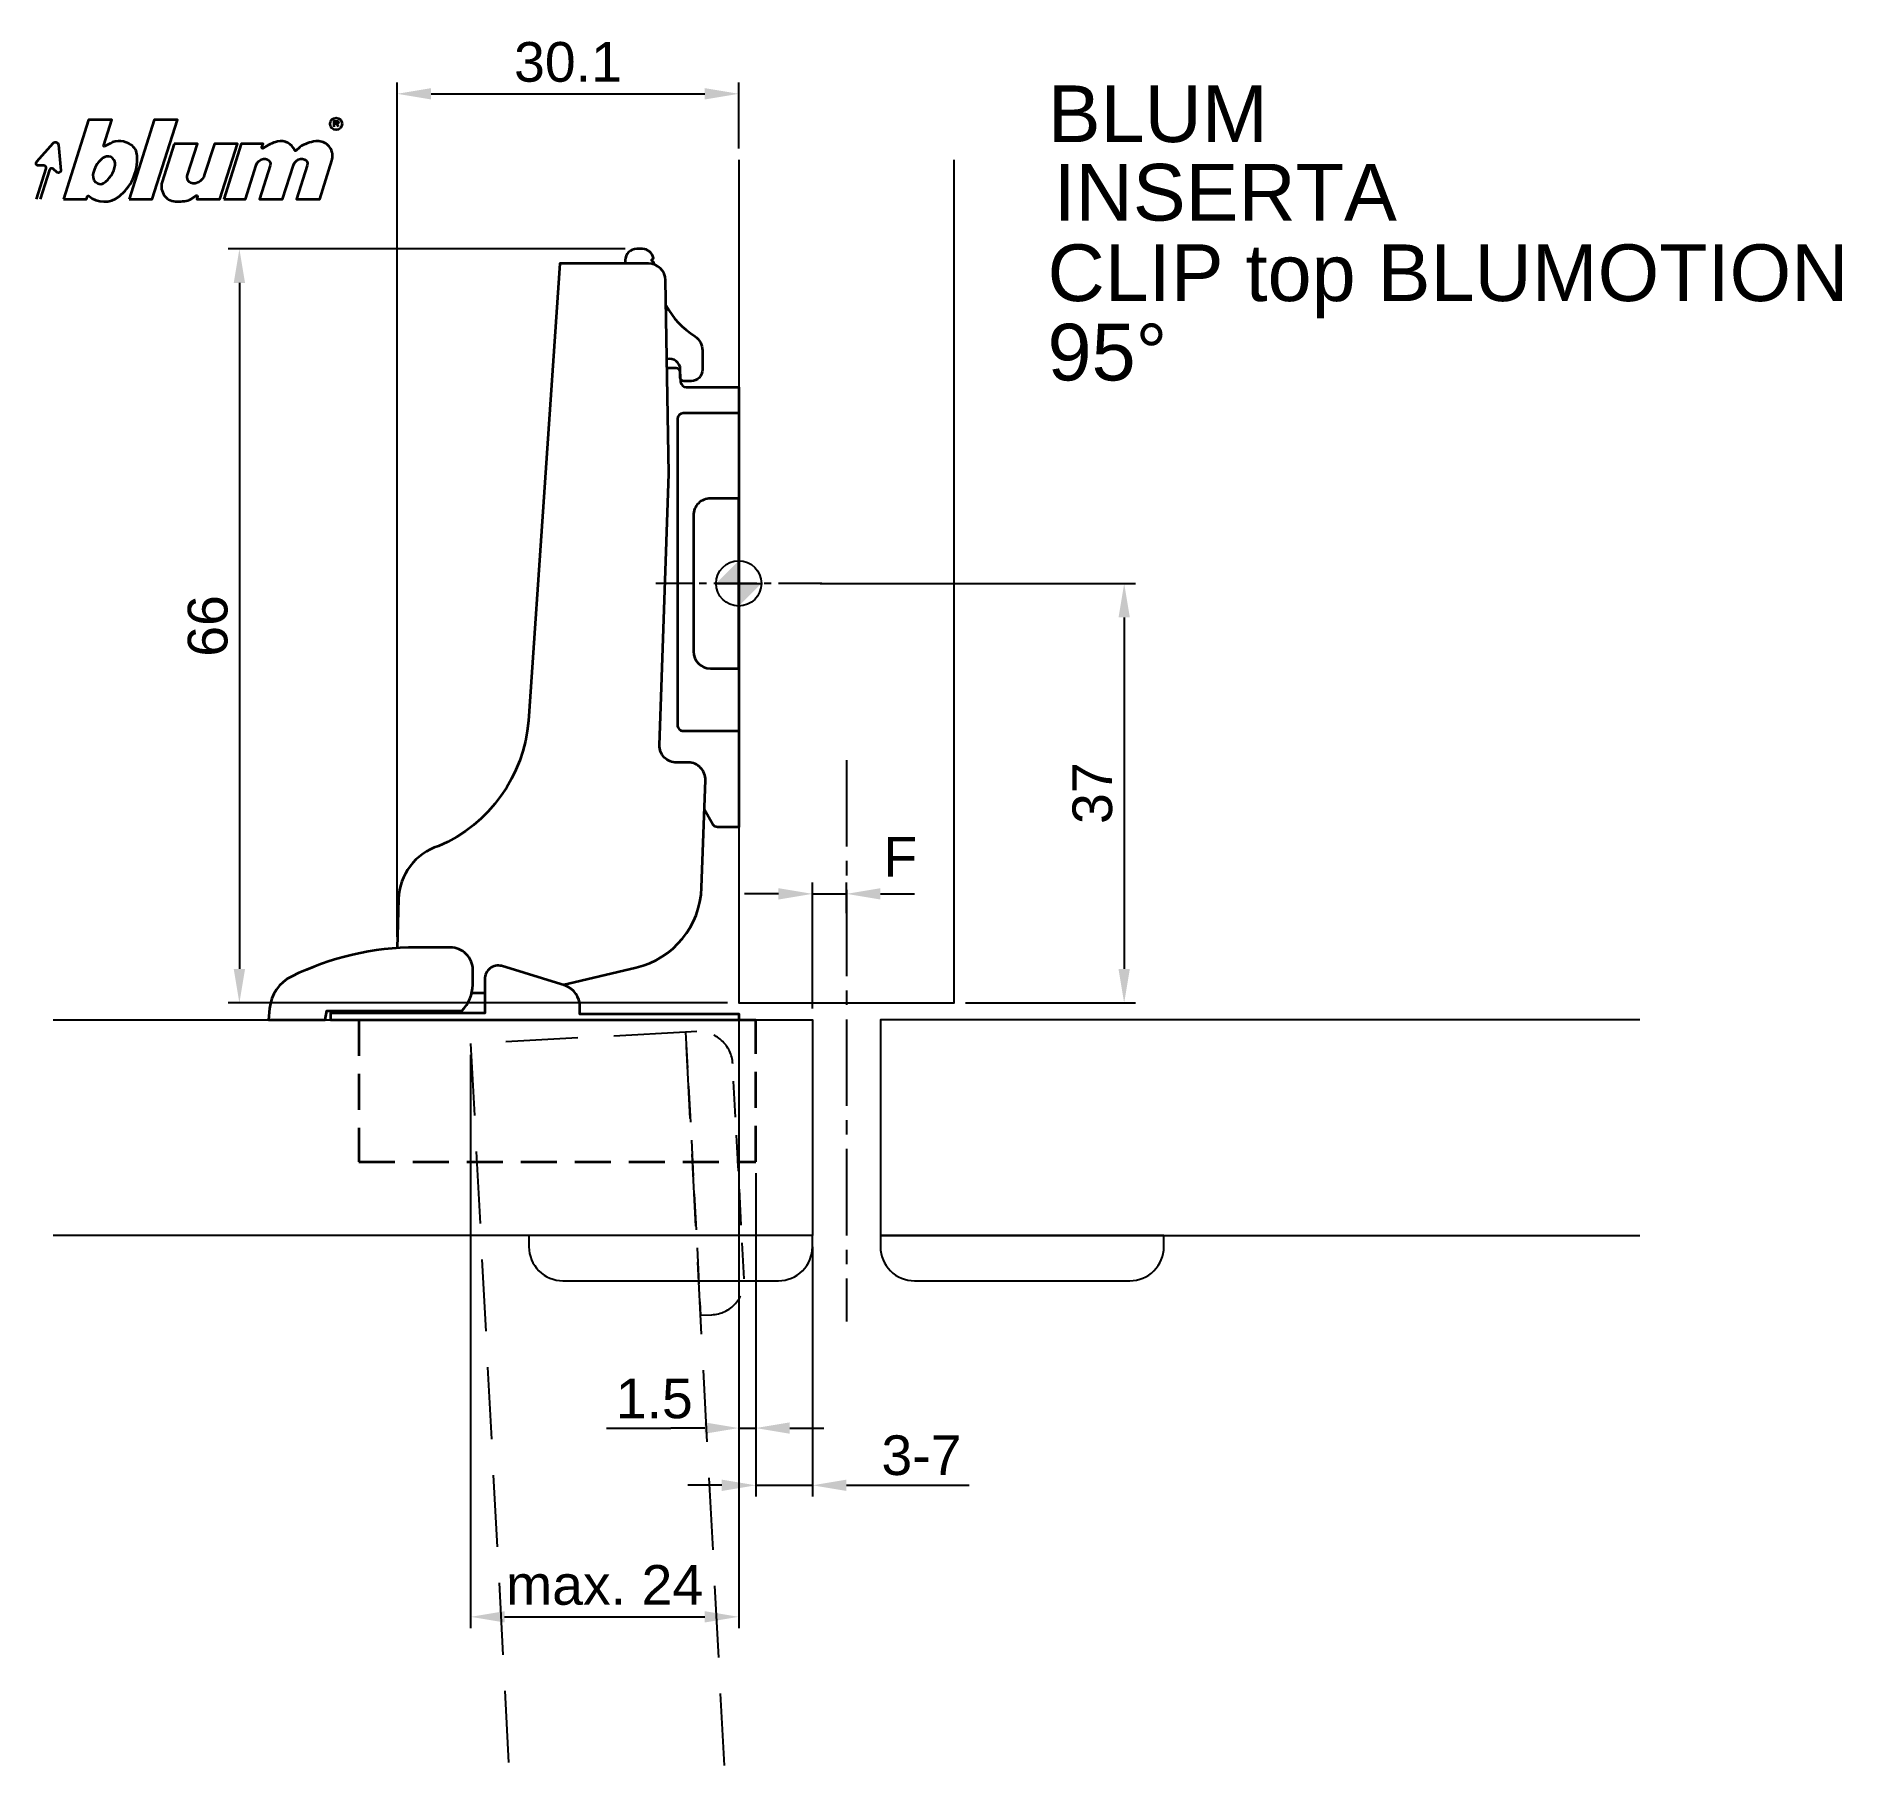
# Model space of a CAD drawing. Extents: x -62 to 97, y -105 to 48.
import ezdxf

# ---------------------------------------------------------------- set-up
doc = ezdxf.new("R2010")
doc.units = 0
doc.header["$PDMODE"] = 35
doc.header["$PDSIZE"] = 5
for name, pattern in [('MITTE2', [28.575, 19.05, -3.175, 3.175, -3.175]), ('VERDECKT', [9.525, 6.35, -3.175]), ('VERDECKT2', [4.7625, 3.175, -1.5875])]:
    doc.linetypes.add(name, pattern=pattern)
doc.layers.get('0').update_dxf_attribs({"color": 30, "linetype": 'CONTINUOUS'})
doc.layers.get('Defpoints').update_dxf_attribs({"linetype": 'CONTINUOUS'})
doc.layers.add('1', color=2, linetype='CONTINUOUS')
doc.layers.add('5', color=1, linetype='CONTINUOUS')
doc.layers.add('6', color=3, linetype='CONTINUOUS', lineweight=35)
doc.styles.add('Beschlag', font='ARIAL.TTF')
doc.dimstyles.new('Beschlag', dxfattribs={"dimtxt": 3.5, "dimasz": 3, "dimexe": 1, "dimexo": 1, "dimgap": 1, "dimtad": 1, "dimdec": 1, "dimdsep": 46, "dimtxsty": 'Beschlag', "dimcen": 2, "dimclrd": 256, "dimclre": 256, "dimclrt": 256, "dimadec": 1, "dimazin": 2, "dimtfac": 0.71, "dimtdec": 1, "dimtix": 1, "dimtmove": 2, "dimatfit": 0, "dimfxl": 0, "dimtolj": 1, "dimlwd": -1, "dimlwe": -1, "dimarcsym": 0})

# ---------------------------------------------------------------- blocks, each defined once
blk = doc.blocks.new('*D5')
at = {"layer": '1'}
for p, q in [((6.5, -37.5), (6.5, -26.38)), ((9.5, -29.09), (9.5, -26.38)), ((3.5, -27.38), (0.5, -27.38)), ((6.5, -27.38), (9.5, -27.38)), ((12.5, -27.38), (15.5, -27.38))]:
    blk.add_line(p, q, dxfattribs=at)
for points in [[(3.5, -26.88), (3.5, -27.88), (6.5, -27.38)], [(12.5, -26.88), (12.5, -27.88), (9.5, -27.38)]]:
    blk.add_solid(points, dxfattribs=at)
at = {"layer": 'Defpoints', "color": 0}
for p in [(9.5, -27.38), (9.5, -30.09), (6.5, -38.5)]:
    blk.add_point(p, dxfattribs=at)
at = {"layer": '1', "insert": (14.26, -24.11), "char_height": 3.5, "attachment_point": 5, "style": 'Beschlag'}
blk.add_mtext('\\A1;F', dxfattribs=at)
blk = doc.blocks.new('*D8')
at = {"layer": '1'}
for p, q in [((7.18, 0), (35, 0)), ((34, -3), (34, -34)), ((20, -37), (35, -37))]:
    blk.add_line(p, q, dxfattribs=at)
for points in [[(33.5, -3), (34.5, -3), (34, 0)], [(33.5, -34), (34.5, -34), (34, -37)]]:
    blk.add_solid(points, dxfattribs=at)
at = {"layer": 'Defpoints', "color": 0}
for p in [(6.18, 0), (19, -37), (34, -37)]:
    blk.add_point(p, dxfattribs=at)
at = {"layer": '1', "insert": (31.21, -18.5), "char_height": 3.5, "attachment_point": 5, "rotation": 90, "style": 'Beschlag'}
blk.add_mtext('\\A1;37', dxfattribs=at)
blk = doc.blocks.new('*D7')
at = {"layer": '1'}
for p, q in [((1.5, -52), (1.5, -80.54)), ((6.5, -58.5), (6.5, -80.54)), ((-1.5, -79.54), (-4.5, -79.54)), ((1.5, -79.54), (6.5, -79.54)), ((9.5, -79.54), (12.5, -79.54))]:
    blk.add_line(p, q, dxfattribs=at)
for points in [[(-1.5, -79.04), (-1.5, -80.04), (1.5, -79.54)], [(9.5, -79.04), (9.5, -80.04), (6.5, -79.54)]]:
    blk.add_solid(points, dxfattribs=at)
at = {"layer": 'Defpoints', "color": 0}
for p in [(1.5, -51), (6.5, -57.5), (6.5, -79.54)]:
    blk.add_point(p, dxfattribs=at)
at = {"layer": '1', "insert": (16.12, -76.91), "char_height": 3.5, "attachment_point": 5, "style": 'Beschlag'}
blk.add_mtext('\\A1;3-7', dxfattribs=at)
blk = doc.blocks.new('*D3')
at = {"layer": '1'}
for p, q in [((0, -38), (0, -92.14)), ((-23.65, -41.59), (-23.65, -92.14)), ((-20.65, -91.14), (-3, -91.14))]:
    blk.add_line(p, q, dxfattribs=at)
for points in [[(-20.65, -90.64), (-20.65, -91.64), (-23.65, -91.14)], [(-3, -90.64), (-3, -91.64), (0, -91.14)]]:
    blk.add_solid(points, dxfattribs=at)
at = {"layer": 'Defpoints', "color": 0}
for p in [(0, -37), (-23.65, -40.59), (0, -91.14)]:
    blk.add_point(p, dxfattribs=at)
at = {"layer": '1', "insert": (-11.83, -88.35), "char_height": 3.5, "attachment_point": 5, "style": 'Beschlag'}
blk.add_mtext('\\A1;max. 24', dxfattribs=at)
blk = doc.blocks.new('*D6')
at = {"layer": '1'}
for p, q in [((0, -38), (0, -75.49)), ((1.5, -52), (1.5, -75.49)), ((-3, -74.49), (-6, -74.49)), ((0, -74.49), (1.5, -74.49)), ((4.5, -74.49), (7.5, -74.49))]:
    blk.add_line(p, q, dxfattribs=at)
for points in [[(-3, -73.99), (-3, -74.99), (0, -74.49)], [(4.5, -73.99), (4.5, -74.99), (1.5, -74.49)]]:
    blk.add_solid(points, dxfattribs=at)
at = {"layer": 'Defpoints', "color": 0}
for p in [(0, -37), (1.5, -51), (1.5, -74.49)]:
    blk.add_point(p, dxfattribs=at)
at = {"layer": '1', "insert": (-7.45, -71.9), "char_height": 3.5, "attachment_point": 5, "style": 'Beschlag'}
blk.add_mtext('\\A1;1.5', dxfattribs=at)
blk = doc.blocks.new('*D4')
at = {"layer": '1'}
for p, q in [((-10, 29.5), (-45.04, 29.5)), ((-44.04, 26.5), (-44.04, -34)), ((-1, -37), (-45.04, -37))]:
    blk.add_line(p, q, dxfattribs=at)
for points in [[(-44.54, 26.5), (-43.54, 26.5), (-44.04, 29.5)], [(-44.54, -34), (-43.54, -34), (-44.04, -37)]]:
    blk.add_solid(points, dxfattribs=at)
at = {"layer": 'Defpoints', "color": 0}
for p in [(-9, 29.5), (-44.04, -37), (0, -37)]:
    blk.add_point(p, dxfattribs=at)
at = {"layer": '1', "insert": (-46.82, -3.75), "char_height": 3.5, "attachment_point": 5, "rotation": 90, "style": 'Beschlag'}
blk.add_mtext('\\A1;66', dxfattribs=at)
blk = doc.blocks.new('Logo_BLUM')
at = {"layer": '6', "color": 20, "linetype": 'Continuous'}
for points in [[(2.39, 0), (4.43, 0), (4.52, 0.26, -0.512391), (4.62, 0.29, 0.357881), (7.3, 0.25, 0.116336), (8.5, 1.76, 0.127435), (8.89, 3.85, 0.227045), (8.36, 4.79, 0.273775), (6.5, 4.93), (6.04, 4.67, -0.689828), (5.94, 4.76), (6.65, 7), (4.61, 7)], [(12.15, 4.9), (11.09, 1.53, 0.527578), (12.44, -0.2, -0.003338), (13.06, -0.17, 0.131781), (13.63, 0.02), (14.12, 0.32, -0.706223), (14.22, 0.24), (14.15, 0), (16.19, 0), (17.75, 4.9), (15.7, 4.9), (14.81, 2.11, -0.253672), (14.11, 1.42, -0.127823), (13.72, 1.42, -0.447747), (13.33, 2.15), (14.2, 4.9)], [(16.53, 0), (18.44, 0), (19.39, 3, -0.282196), (20.04, 3.56, -0.141376), (20.38, 3.52, -0.3938), (20.62, 2.99), (19.67, 0), (21.72, 0), (22.67, 3, -0.282189), (23.31, 3.56, -0.141385), (23.65, 3.52, -0.393792), (23.89, 2.99), (22.94, 0), (24.99, 0), (26.07, 3.42, 0.424526), (25.18, 5.07, 0.098115), (24.64, 5.11, 0.114777), (23.24, 4.6), (22.89, 4.28, -0.522588), (22.79, 4.31, 0.36711), (21.28, 5.09, 0.102012), (20, 4.5, -0.748324), (19.89, 4.58), (20, 4.9), (18.08, 4.9)], [(5.59, 3.39, 0.16703), (4.99, 2.14, 0.322673), (5.41, 1.39, 0.260102), (5.93, 1.42, 0.211929), (6.95, 3, 0.250706), (6.73, 3.62, 0.316796), (6.01, 3.72, 0.086595)]]:
    blk.add_lwpolyline(points, format="xyb", close=True, dxfattribs=at)
blk.add_lwpolyline([(8.18, 0), (10.23, 0), (12.45, 7), (10.4, 7)], close=True, dxfattribs=at)
for points in [[(26.26, 6.4), (26.26, 6.9), (26.52, 6.9, -0.975005), (26.53, 6.67, 0.014563), (26.45, 6.67), (26.26, 6.67), (26.45, 6.67), (26.52, 6.6), (26.57, 6.53), (26.62, 6.42)], [(0, 0), (0.86, 2.7, 0.480207), (0.67, 2.98), (0.19, 2.97, -0.689229), (0.05, 3.33), (1.49, 4.95, -0.685285), (1.94, 4.79), (2.15, 2.54, -0.636083), (1.84, 2.36), (1.47, 2.68, 0.560356), (1.16, 2.59), (0.34, 0)]]:
    blk.add_lwpolyline(points, format="xyb", dxfattribs=at)
blk.add_circle((26.44, 6.65), 0.527, dxfattribs=at)
blk = doc.blocks.new('*D2')
at = {"layer": '1'}
for p, q in [((-30.13, -31.16), (-30.13, 44.18)), ((-27.13, 43.18), (-3, 43.18)), ((0, 38.36), (0, 44.18))]:
    blk.add_line(p, q, dxfattribs=at)
for points in [[(-27.13, 43.68), (-27.13, 42.68), (-30.13, 43.18)], [(-3, 43.68), (-3, 42.68), (0, 43.18)]]:
    blk.add_solid(points, dxfattribs=at)
at = {"layer": 'Defpoints', "color": 0}
for p in [(0, 43.18), (0, 37.36), (-30.13, -32.16)]:
    blk.add_point(p, dxfattribs=at)
at = {"layer": '1', "insert": (-15.06, 45.97), "char_height": 3.5, "attachment_point": 5, "style": 'Beschlag'}
blk.add_mtext('\\A1;30.1', dxfattribs=at)
blk = doc.blocks.new('NullPunkt')
at = {"layer": '5'}
for points in [[(0, 2), (0, -2)], [(-2, 0), (2, 0)]]:
    blk.add_lwpolyline(points, dxfattribs=at)
blk.add_circle((0, 0), 2, dxfattribs=at)
for points in [[(0, 0), (-2, 0), (0, 2)], [(0, 0), (2, 0), (0, -2)]]:
    blk.add_solid(points, dxfattribs=at)

msp = doc.modelspace()

# ---------------------------------------------------------------- linework, layer by layer
at = {"layer": '1'}
for p, q in [((-11.66, -74.49), (-6, -74.49)), ((12.5, -79.54), (20.33, -79.54))]:
    msp.add_line(p, q, dxfattribs=at)
at = {"layer": '5', "linetype": 'MITTE2', "ltscale": 0.2}
msp.add_line((7.32, 0), (-7.32, 0), dxfattribs=at)
at = {"layer": '5', "linetype": 'MITTE2', "ltscale": 0.4}
msp.add_line((9.5, -15.59), (9.5, -65.08), dxfattribs=at)
at = {"layer": '5'}
for points in [[(0, 37.36), (0, -37), (19, -37), (19, 37.36)], [(-60.47, -38.5), (6.5, -38.5), (6.5, -57.5), (-60.47, -57.5)], [(79.47, -38.5), (12.5, -38.5), (12.5, -57.5), (79.47, -57.5)]]:
    msp.add_lwpolyline(points, dxfattribs=at)
at = {"layer": '5', "linetype": 'VERDECKT'}
msp.add_lwpolyline([(-1.26, -104.25), (-4.68, -39.58), (-23.65, -40.59), (-20.24, -105.26)], dxfattribs=at)
at = {"layer": '5', "linetype": 'VERDECKT', "ltscale": 0.5}
msp.add_lwpolyline([(-4.68, -39.58), (-3.36, -64.55), (-2.36, -64.5, 0.414214), (0.48, -61.34), (-0.53, -42.37, 0.414214), (-3.68, -39.53)], format="xyb", close=True, dxfattribs=at)
at = {"layer": '5'}
for points in [[(6.5, -57.5), (-18.5, -57.5), (-18.5, -58.5, 0.414214), (-15.5, -61.5), (3.5, -61.5, 0.414214), (6.5, -58.5)], [(37.5, -57.5), (12.5, -57.5), (12.5, -58.5, 0.414214), (15.5, -61.5), (34.5, -61.5, 0.414214), (37.5, -58.5)]]:
    msp.add_lwpolyline(points, format="xyb", close=True, dxfattribs=at)
at = {"layer": '6'}
for p, q in [((0, 17.3), (0, -21.5)), ((-22.4, -36.15), (-23.56, -36.15))]:
    msp.add_line(p, q, dxfattribs=at)
for points in [[(-7.49, 28.13), (-7.5, 28.3), (-7.7, 28.5), (-7.52, 28.68, 0.361202), (-8.5, 29.5), (-9, 29.5, 0.414225), (-10, 28.5), (-10, 28.2)], [(-15.5, -35.41), (-9.03, -33.87, 0.337509), (-3.27, -26.83), (-2.94, -17.35, 0.424475), (-4.44, -15.8), (-5.49, -15.8, -0.419923), (-6.99, -14.27), (-6.15, 9.65), (-6.45, 26.73, 0.409111), (-7.95, 28.2), (-15.77, 28.2), (-18.55, -12.12, -0.278577), (-26.47, -23.17, 0.320167), (-30, -27.83), (-30.13, -32.16)], [(-6.41, 24.49, 0.124125), (-3.88, 21.8, -0.253082), (-3.2, 20.55), (-3.2, 18.85, -0.414155), (-4.2, 17.85), (-4.85, 17.85, -0.414314), (-5.15, 18.15), (-5.15, 18.85, 0.485585), (-6.33, 19.77)], [(-6.31, 19), (-5.51, 19, -0.351826), (-5.2, 18.73), (-5.12, 17.76, 0.343892), (-4.62, 17.3), (0, 17.3), (0, 15), (-4.9, 15, 0.4142), (-5.4, 14.5), (-5.4, -12.5, 0.414227), (-4.9, -13), (0, -13), (0, -21.5), (-1.86, -21.5, -0.237212), (-2.29, -21.25), (-3.03, -19.96)], [(0.04, -38.5), (0.04, -38), (-14, -38), (-14, -37.34, 0.312987), (-15.3, -35.47), (-20.91, -33.74, 0.486363), (-22.4, -34.9), (-22.4, -37.9), (-22.4, -37.9), (-36, -37.9), (-36, -38.5), (1.5, -38.5)]]:
    msp.add_lwpolyline(points, format="xyb", dxfattribs=at)
msp.add_lwpolyline([(-4, -6, 0.414194), (-2.5, -7.5), (0, -7.5), (0, 7.5), (-2.5, 7.5, 0.414217), (-4, 6)], format="xyb", close=True, dxfattribs=at)
at = {"layer": '6', "flags": 128}
msp.add_lwpolyline([(-23.44, -34.1, 0.414214), (-25.44, -32.1), (-28.42, -32.1, 0.114125), (-39.43, -34.66, 0.262579), (-41.38, -37.5), (-41.47, -38.5), (-36.47, -38.5), (-36.33, -37.7), (-24.42, -37.7, 0.191102), (-23.46, -35.39), (-23.44, -34.1)], format="xyb", dxfattribs=at)
at = {"layer": '6', "linetype": 'VERDECKT2'}
msp.add_lwpolyline([(-33.5, -38.5), (-33.5, -51), (1.5, -51), (1.5, -38.5)], dxfattribs=at)

# ---------------------------------------------------------------- block references
msp.add_blockref('Logo_BLUM', (-61.95, 33.88))
at = {"layer": '5'}
msp.add_blockref('NullPunkt', (0, 0), dxfattribs=at)

# ---------------------------------------------------------------- texts
at = {"layer": '1', "linetype": 'Continuous', "style": 'Beschlag'}
for s, p in [('BLUM', (27.26, 38.92)), ('CLIP top BLUMOTION', (27.24, 24.9)), ('95%%D', (27.24, 17.9))]:
    msp.add_text(s, height=5, dxfattribs=at).set_placement(p)
at = {"layer": '1', "insert": (27.78, 37), "char_height": 5, "width": 110.7908, "attachment_point": 1, "style": 'Beschlag'}
msp.add_mtext('INSERTA', dxfattribs=at)

# ---------------------------------------------------------------- dimensions: what is measured, and where the dimension line sits
at = {"layer": '1'}
dim = msp.add_linear_dim(base=(0, 43.18), p1=(-30.13, -32.16), p2=(0, 37.36), dimstyle='Beschlag', dxfattribs=at)
dim.commit()
dim.dimension.update_dxf_attribs({"geometry": '*D2', "text_midpoint": (-15.06, 45.97)})
dim = msp.add_linear_dim(base=(-44.035831, -36.999996), p1=(-8.998584, 29.499999), p2=(0, -36.999996), angle=90, dimstyle='Beschlag', override={"dimdec": 0}, dxfattribs=at)
dim.commit()
dim.dimension.update_dxf_attribs({"geometry": '*D4', "text_midpoint": (-46.822836, -3.749999)})
dim = msp.add_linear_dim(base=(34, -37), p1=(6.18, 0), p2=(19, -37), angle=90, dimstyle='Beschlag', dxfattribs=at)
dim.commit()
dim.dimension.update_dxf_attribs({"geometry": '*D8', "text_midpoint": (31.21, -18.5)})
for base, p1, p2, text, picture, middle in [((9.5, -27.38), (6.5, -38.5), (9.5, -30.09), 'F', '*D5', (14.26, -24.11)), ((6.5, -79.54), (1.5, -51), (6.5, -57.5), '3-7', '*D7', (16.12, -76.91))]:
    dim = msp.add_linear_dim(base=base, p1=p1, p2=p2, text=text, dimstyle='Beschlag', dxfattribs=at)
    dim.commit()
    dim.dimension.update_dxf_attribs({"geometry": picture, "text_midpoint": middle, "dimtype": 160})
dim = msp.add_linear_dim(base=(0, -91.14), p1=(-23.65, -40.59), p2=(0, -37), text='max. 24', dimstyle='Beschlag', dxfattribs=at)
dim.commit()
dim.dimension.update_dxf_attribs({"geometry": '*D3', "text_midpoint": (-11.83, -88.35)})
dim = msp.add_linear_dim(base=(1.5, -74.49), p1=(0, -37), p2=(1.5, -51), dimstyle='Beschlag', dxfattribs=at)
dim.commit()
dim.dimension.update_dxf_attribs({"geometry": '*D6', "text_midpoint": (-7.45, -71.9), "dimtype": 160})

doc.saveas('drawing.dxf')
